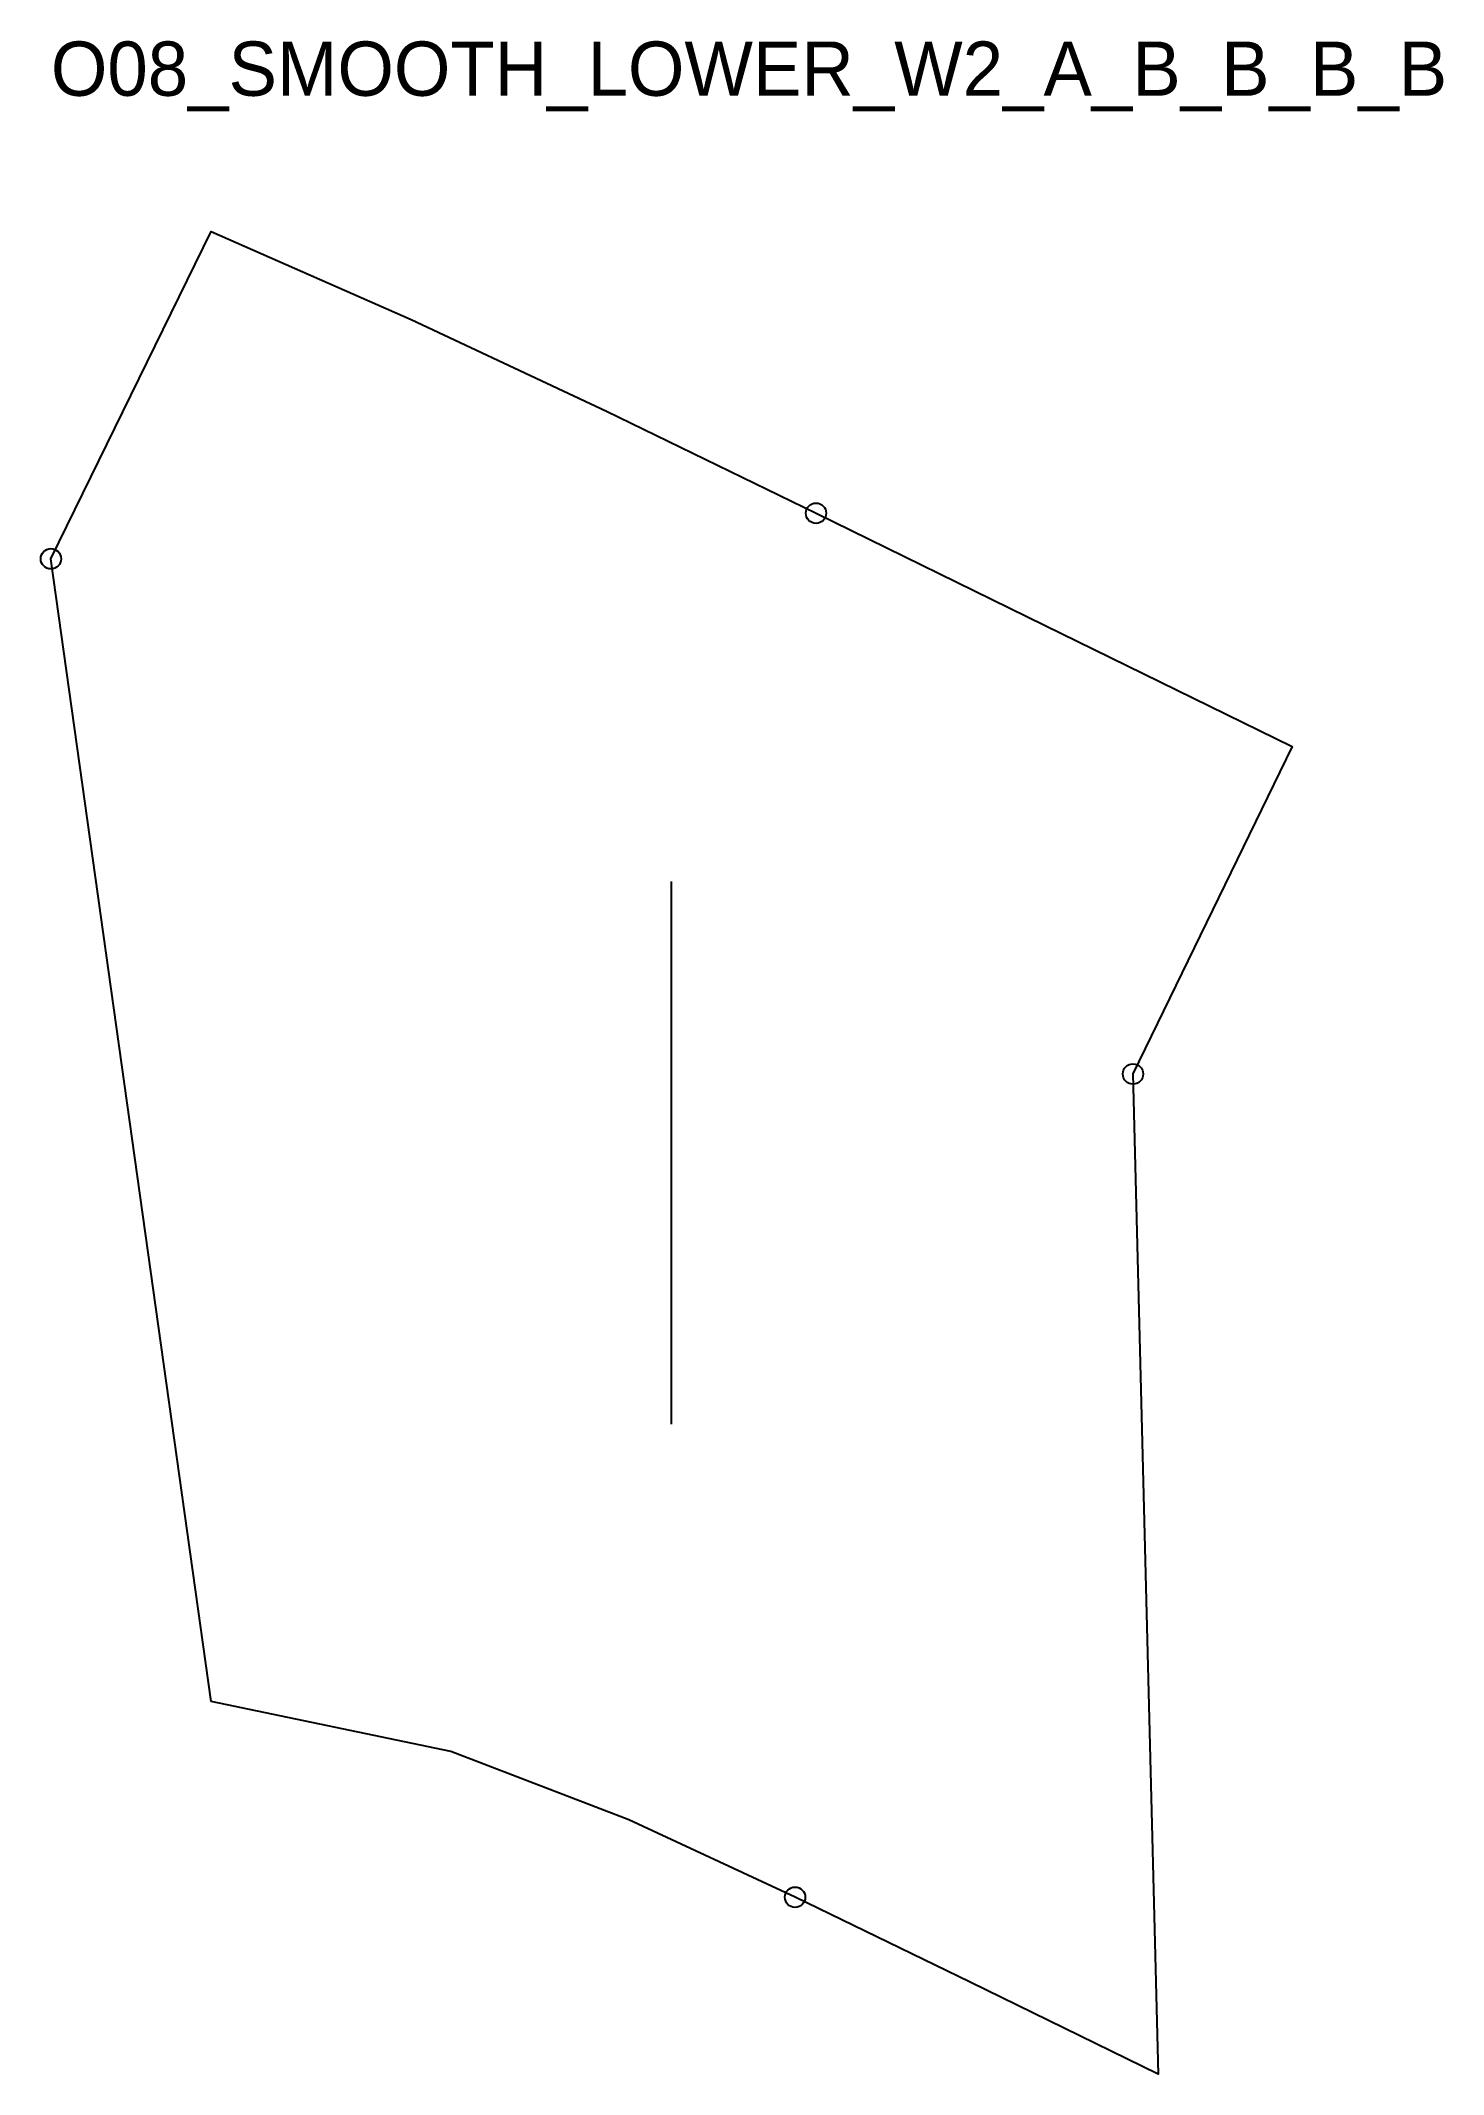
# Model space of a CAD drawing. Header units: millimetres. Extents: x -25 to 182, y -55 to 245.
import ezdxf

# ---------------------------------------------------------------- set-up
doc = ezdxf.new("R2010")
doc.units = ezdxf.units.MM
for name, color, linetype in [('CUT', 1, 'Continuous'), ('GRAIN', 3, 'Continuous'), ('ID', 7, 'Continuous'), ('NOTCH', 2, 'Continuous'), ('SEAM', 5, 'Continuous')]:
    doc.layers.add(name, color=color, linetype=linetype)

msp = doc.modelspace()

# ---------------------------------------------------------------- linework, layer by layer
at = {"layer": 'CUT'}
msp.add_lwpolyline([(0, 0), (-23.6, 168.47), (0, 216.73), (29.48, 203.77), (58.27, 190.22), (89.13, 175.19), (122.81, 158.67), (159.27, 140.79), (135.83, 92.52), (139.52, -54.95), (111.82, -41.37), (86.04, -28.85), (61.54, -17.44), (35.31, -7.37), (0, 0)], close=True, dxfattribs=at)
at = {"layer": 'GRAIN'}
msp.add_line((67.83, 40.89), (67.83, 120.89), dxfattribs=at)
at = {"layer": 'NOTCH'}
for centre in [(89.13, 175.19), (-23.6, 168.47), (135.83, 92.52), (86.04, -28.85)]:
    msp.add_circle(centre, 1.5, dxfattribs=at)
at = {"layer": 'SEAM'}
msp.add_lwpolyline([(0, 0), (-23.6, 168.47), (0, 216.73), (29.48, 203.77), (58.27, 190.22), (89.13, 175.19), (122.81, 158.67), (159.27, 140.79), (135.83, 92.52), (139.52, -54.95), (111.82, -41.37), (86.04, -28.85), (61.54, -17.44), (35.31, -7.37)], close=True, dxfattribs=at)

# ---------------------------------------------------------------- texts
at = {"layer": 'ID'}
msp.add_text('O08_SMOOTH_LOWER_W2_A_B_B_B_B', height=8, dxfattribs=at).set_placement((-23.6, 236.73))

doc.saveas('drawing.dxf')
